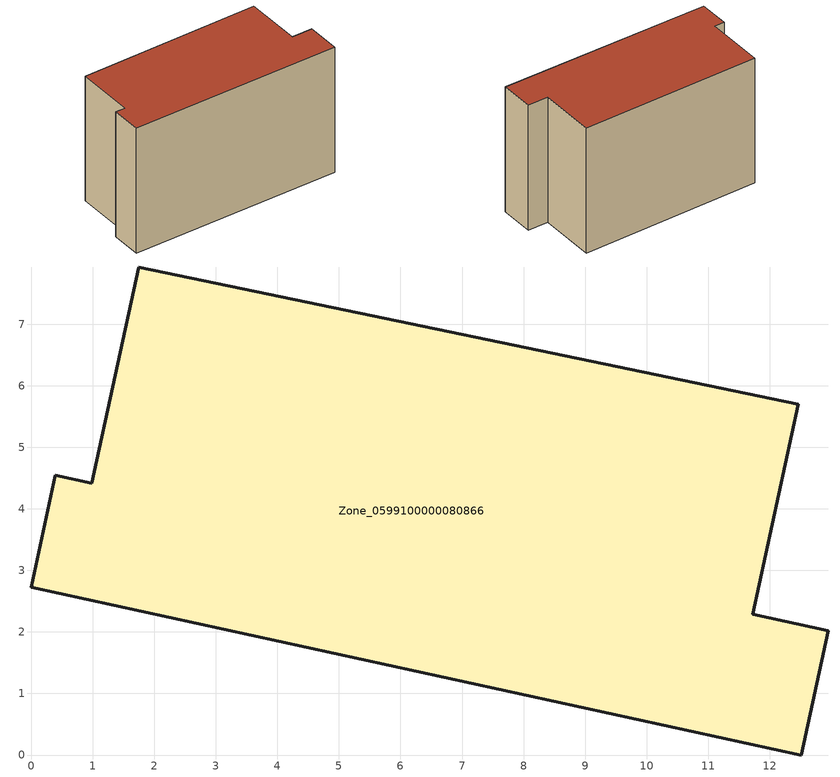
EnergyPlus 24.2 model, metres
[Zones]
Zone_0599100000080866
 floor ground (C_G): 12.51,0 0,2.73 0.39,4.55 0.98,4.42 1.74,7.93 12.47,5.7 11.72,2.29 12.95,2.02 z0
 wall outside (C_F): 0.98,4.42 0.39,4.55 0,2.73 12.51,0 12.95,2.02 11.72,2.29 12.47,5.7 1.74,7.93 0.98,4.42 z0:8
 roof outside (C_R): 12.47,5.7 1.74,7.93 0.98,4.42 0.39,4.55 0,2.73 12.51,0 12.95,2.02 11.72,2.29 z8
[BUILDING]
Pand.0599100000080866: North Axis=0; Terrain=City; Loads Convergence Tolerance Value=0.04; Temperature Convergence Tolerance Value=0.4; Solar Distribution=FullExterior; Maximum Number of Warmup Days=25; Minimum Number of Warmup Days=1
[Site:Location]
Rotterdam.The.Hague.AP_ZH_NLD Design_Conditions: Latitude=51.96; Longitude=4.45; Time Zone=1; Elevation=-4.5
[SITE:GROUNDTEMPERATURE:BUILDINGSURFACE]
18, 18, 18, 18, 18, 18, 18, 18, 18, 18, 18, 18
[MATERIAL] Thermal Absorptance=0.9; Solar Absorptance=0.7; Visible Absorptance=0.7
Name | Roughness | Thickness | Conductivity | Density | Specific Heat
G.TI.1975-1991 | MediumSmooth | 0.15 | 0.288461 | 540 | 1210
F.TI.1975-1991 | Rough | 0.3 | 0.230769 | 1920 | 840
R.TI.1975-1991 | MediumRough | 0.2 | 0.153846 | 1500 | 1000
[CONSTRUCTION]
C_G: G.TI.1975-1991
C_F: F.TI.1975-1991
C_R: R.TI.1975-1991
[ZONE]
Zone_0599100000080866: Type=1; Multiplier=1; Ceiling Height=Autocalculate; Volume=Autocalculate; Floor Area=autocalculate; Part of Total Floor Area=Yes
[ZONEINFILTRATION:DESIGNFLOWRATE]
Infil_Zone_0599100000080866: Zone or ZoneList or Space or SpaceList=Zone_0599100000080866; Schedule=AlwaysOn; Design Flow Rate Calculation Method=Flow/Area; Flow Rate per Floor Area=0.003; Constant Term Coefficient=1; Temperature Term Coefficient=0; Velocity Term Coefficient=0; Velocity Squared Term Coefficient=0
[HVACTEMPLATE:ZONE:IDEALLOADSAIRSYSTEM]
Zone_0599100000080866: Maximum Heating Supply Air Temperature=50; Minimum Cooling Supply Air Temperature=13; Maximum Heating Supply Air Humidity Ratio=0.0156; Minimum Cooling Supply Air Humidity Ratio=0.0077; Heating Limit=NoLimit; Cooling Limit=NoLimit; Dehumidification Control Type=ConstantSensibleHeatRatio; Cooling Sensible Heat Ratio=0.7; Dehumidification Setpoint=60; Humidification Control Type=None; Humidification Setpoint=30; Outdoor Air Method=None; Outdoor Air Flow Rate per Person=0.00944; Outdoor Air Flow Rate per Zone Floor Area=0; Outdoor Air Flow Rate per Zone=0; Demand Controlled Ventilation Type=None; Outdoor Air Economizer Type=NoEconomizer; Heat Recovery Type=None; Sensible Heat Recovery Effectiveness=0.7; Latent Heat Recovery Effectiveness=0.65
[ZONECONTROL:THERMOSTAT]
ThermostatControl_Zone_0599100000080866: Zone or ZoneList=Zone_0599100000080866; Control Type Schedule=DualSetpointControlType; Control 1=Thermostat_Zone_0599100000080866; Temperature Difference Between Cutout And Setpoint=0
[THERMOSTATSETPOINT:DUALSETPOINT]
Thermostat_Zone_0599100000080866: Heating Setpoint Temperature Schedule=HeatingSetpoint_Zone_0599100000080866; Cooling Setpoint Temperature Schedule=CoolingSetpoint_Zone_0599100000080866
[SCHEDULE:COMPACT]
HeatingSetpoint_Zone_0599100000080866: Through: 12/31, For: AllDays, Until: 24:00, 21
CoolingSetpoint_Zone_0599100000080866: Through: 12/31, For: AllDays, Until: 24:00, 24
DualSetpointControlType: Through: 12/31, For: AllDays, Until: 24:00, 4
AlwaysOn: Through: 12/31, For: AllDays, Until: 24:00, 1
